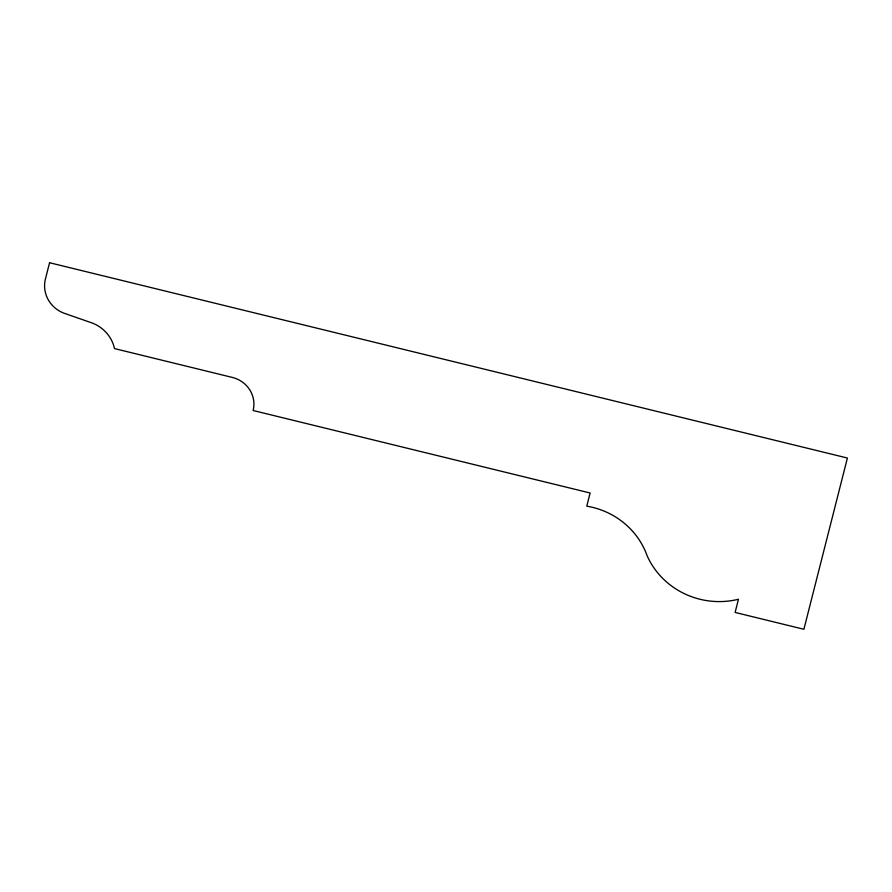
<?xml version="1.0" encoding="UTF-8"?>
<svg xmlns="http://www.w3.org/2000/svg" width="892" height="892" viewBox="0 0 892 892"><rect width="100%" height="100%" fill="white"/><g stroke="black" fill="none" stroke-linecap="round" stroke-linejoin="round"><path stroke-width="1.34" d="M49.573 262.727L45.169 280.077A30.328 29.079 8 0 0 66.053 313.906L89.423 322.057A36.237 34.743 8 0 1 114.499 348.582L232.299 377.416A28.332 27.173 8 0 1 253.116 410.498L590.125 492.997L586.78 506.165A76.812 73.646 8 0 1 647.191 555.928A77.593 74.393 8 0 0 738.464 599.257L735.108 612.436L803.893 629.273L847.4 458.031L49.573 262.727"/></g></svg>
